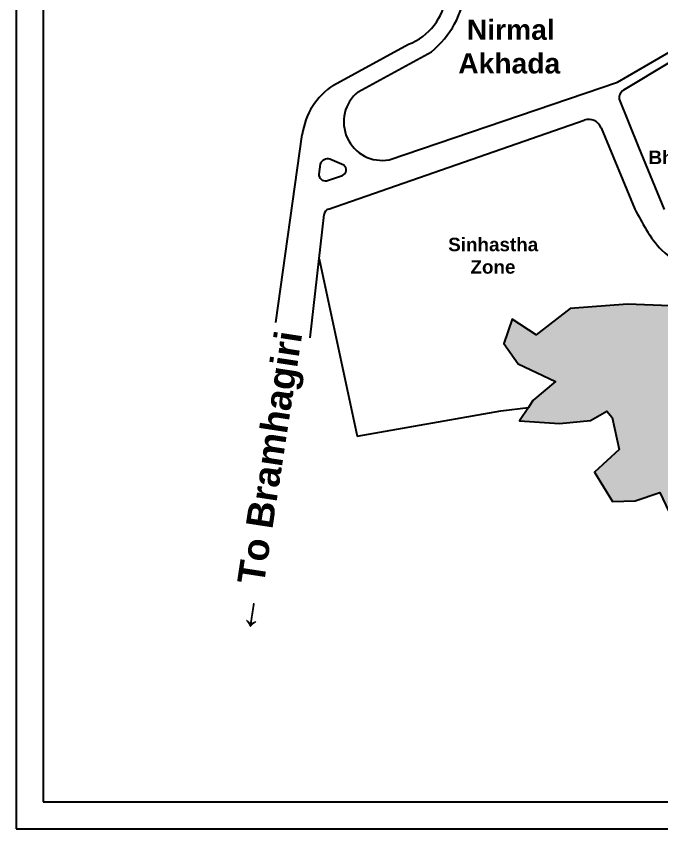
# Model space of a CAD drawing. Header units: metres. Extents: x 125.25 to 127.94, y 109.47 to 110.92.
# Drawn here: x 125.2503 to 125.4898, y 109.4658 to 109.7674 of the extents above; entities that cross this region are included whole.
import ezdxf

# ---------------------------------------------------------------- set-up
doc = ezdxf.new("R2010")
doc.units = ezdxf.units.M
doc.linetypes.add('DASHEDX2', pattern=[38.099999999999994, 25.4, -12.7])
doc.styles.get("Standard").update_dxf_attribs({"font": 'arial.ttf'})

msp = doc.modelspace()

# ---------------------------------------------------------------- hatches: boundary and pattern name
at = {"transparency": 33554508}
h = msp.add_hatch(color=4, dxfattribs=at)
h.dxf.hatch_style = 1
edge = h.paths.add_edge_path()
edge.add_line((125.5206266201505, 109.6370204940717), (125.5137793174066, 109.6513083114039))
edge.add_arc((125.4987825394257, 109.6422405868195), 0.01752503862905829, 31.15903967831189, 76.11138180158832)
edge.add_line((125.5029891656655, 109.6592532666386), (125.4992673059584, 109.6596232178797))
edge.add_line((125.4992673059584, 109.6596232178797), (125.4771785265399, 109.6604965626928))
edge.add_line((125.4771785265399, 109.6604965626928), (125.4557885751044, 109.6588935705102))
edge.add_line((125.4557885751044, 109.6588935705102), (125.4432700709307, 109.6491377397923))
edge.add_line((125.4432700709307, 109.6491377397923), (125.434390237464, 109.654963440934))
edge.add_line((125.434390237464, 109.654963440934), (125.4312629502698, 109.6459285188631))
edge.add_line((125.4312629502698, 109.6459285188631), (125.4365598415828, 109.6383338257725))
edge.add_line((125.4365598415828, 109.6383338257725), (125.4503644369279, 109.6317997606656))
edge.add_line((125.4503644369279, 109.6317997606656), (125.4420147381517, 109.6247182967051))
edge.add_line((125.4420147381517, 109.6247182967051), (125.4404455716504, 109.6221346488754))
edge.add_line((125.4404455716504, 109.6221346488754), (125.437044979657, 109.6171878392269))
edge.add_line((125.437044979657, 109.6171878392269), (125.4518628838487, 109.6162737982377))
edge.add_line((125.4518628838487, 109.6162737982377), (125.4634488994954, 109.6173706484459))
edge.add_line((125.4634488994954, 109.6173706484459), (125.4694858257612, 109.6208440057369))
edge.add_line((125.4694858257612, 109.6208440057369), (125.4713887892292, 109.6184673454835))
edge.add_line((125.4713887892292, 109.6184673454835), (125.4739867655999, 109.6066319636671))
edge.add_line((125.4739867655999, 109.6066319636671), (125.464892847826, 109.5981453756304))
edge.add_line((125.464892847826, 109.5981453756304), (125.4715024020691, 109.5872262813067))
edge.add_line((125.4715024020691, 109.5872262813067), (125.4800222355849, 109.5874935309745))
edge.add_line((125.4800222355849, 109.5874935309745), (125.4890769484436, 109.5906623594045))
edge.add_line((125.4890769484436, 109.5906623594045), (125.4924230977014, 109.5836261471881))
edge.add_line((125.4924230977014, 109.5836261471881), (125.4953454806985, 109.5744809200771))
edge.add_line((125.4953454806985, 109.5744809200771), (125.4943841690688, 109.5695624790132))
edge.add_line((125.4943841690688, 109.5695624790132), (125.5003821484219, 109.5682683372972))
edge.add_line((125.5003821484219, 109.5682683372972), (125.5048640878089, 109.5627355592282))
edge.add_line((125.5048640878089, 109.5627355592282), (125.5079055131654, 109.5545798734926))
edge.add_line((125.5079055131654, 109.5545798734926), (125.5043159930038, 109.5392846491457))
edge.add_line((125.5043159930038, 109.5392846491457), (125.5186966001363, 109.5282219777225))
edge.add_line((125.5186966001363, 109.5282219777225), (125.5298547157486, 109.5335199936271))
edge.add_line((125.5298547157486, 109.5335199936271), (125.5282325220819, 109.5515394684751))
edge.add_line((125.5282325220819, 109.5515394684751), (125.5352373763086, 109.5577272452617))
edge.add_line((125.5352373763086, 109.5577272452617), (125.5528238882662, 109.555566453568))
edge.add_line((125.5528238882662, 109.555566453568), (125.5470558235525, 109.5839761498742))
edge.add_line((125.5470558235525, 109.5839761498742), (125.5206266201505, 109.6370204940717))

# ---------------------------------------------------------------- linework, layer by layer
at = {"color": 18, "true_color": 0x000000}
for p, q in [((125.3680421505358, 109.7418546688226), (125.3958078523106, 109.7570045329625)), ((125.3771828178622, 109.7393773608577), (125.4043812864216, 109.7542472082775)), ((125.4734086245122, 109.7429715890437), (125.4925974596202, 109.7540377965995)), ((125.4757802648286, 109.7400416835792), (125.4928060771676, 109.7503686895885)), ((125.3887172688553, 109.7141273914991), (125.4734086245122, 109.7429715890437)), ((125.4739996837033, 109.7365811194886), (125.4812490666139, 109.7187609642645)), ((125.3661974681131, 109.6957540235935), (125.4610708226564, 109.7288474091127)), ((125.4673365690841, 109.726040819598), (125.47986096796, 109.6958232081437)), ((125.3466866573806, 109.6537277738244), (125.3564528055715, 109.7234944569498)), ((125.4812490666139, 109.7187609642645), (125.4907859989536, 109.6957069555633)), ((125.3593568484526, 109.6480570289878), (125.3645665060389, 109.6938050726981)), ((125.362700259089, 109.6774168272862), (125.3768223321955, 109.6115512235342)), ((125.4300855701607, 109.6208894775726), (125.4404455716504, 109.6221346488754)), ((125.3768223321955, 109.6115512235342), (125.4300855701607, 109.6208894775726))]:
    msp.add_line(p, q, dxfattribs=at)
at = {"color": 18, "linetype": 'DASHEDX2', "true_color": 0x000000}
for points in [[(127.2556200472607, 110.7071924725872), (125.2503302279466, 110.7071924725872), (125.2503302279466, 109.4658067328945), (127.2556200472607, 109.4658067328945)], [(127.2456200472607, 110.6971924725872), (125.2603302279466, 110.6971924725872), (125.2603302279466, 109.4758067328945), (127.2456200472607, 109.4758067328945)]]:
    msp.add_lwpolyline(points, close=True, dxfattribs=at)
at = {"color": 18, "true_color": 0x000000}
msp.add_lwpolyline([(125.3714381193546, 109.7083041837103, 0.5594487539990478), (125.3718719405669, 109.7120875950499), (125.3667055267583, 109.7144128144797, 0.3688904938301389), (125.3631166483022, 109.7125605229658), (125.3625645048714, 109.7087771116262, 0.4772143006280904), (125.3654435038608, 109.7063730698782)], format="xyb", close=True, dxfattribs=at)
msp.add_lwpolyline([(125.4992673059584, 109.6596232178797), (125.4771785265399, 109.6604965626928), (125.4557885751044, 109.6588935705102), (125.4432700709307, 109.6491377397923), (125.434390237464, 109.654963440934), (125.4312629502698, 109.6459285188631), (125.4365598415828, 109.6383338257725), (125.4503644369279, 109.6317997606656), (125.4420147381517, 109.6247182967051), (125.4404455716504, 109.6221346488754), (125.437044979657, 109.6171878392269), (125.4518628838487, 109.6162737982377), (125.4634488994954, 109.6173706484459), (125.4694858257612, 109.6208440057369), (125.4713887892292, 109.6184673454835), (125.4739867655999, 109.6066319636671), (125.464892847826, 109.5981453756304), (125.4715024020691, 109.5872262813067), (125.4800222355849, 109.5874935309745), (125.4890769484436, 109.5906623594045), (125.4924230977014, 109.5836261471881)], dxfattribs=at)
for centre, radius, start, end in [((125.388247366853, 109.7772279844028), 0.02159048235946928, 290.4981277686688, 354.3770307618627), ((125.3822422847412, 109.7813477801297), 0.03499394790710215, 309.2460767390091, 353.5933640535545), ((125.3824735848317, 109.7199074265176), 0.02626685631420552, 123.3269656185478, 172.1511003581776), ((125.3861609091387, 109.7282191333637), 0.01432173745669833, 128.8207212282114, 280.2821149093691), ((125.4773745406427, 109.7370330053306), 0.003404975796594962, 117.9187775906427, 187.626416362069), ((125.4627175960108, 109.7241263777086), 0.005, 22.5127105891337, 109.2296113312831), ((125.3666520341983, 109.693716720604), 0.00208739881104304, 102.5778981031985, 177.5741507547127)]:
    msp.add_arc(centre, radius, start, end, dxfattribs=at)
msp.add_open_spline([(125.47986096796, 109.6958232081437), (125.481215943033, 109.6932754145814), (125.4840695109596, 109.6879097793475), (125.4898085440947, 109.6796305359594), (125.4976438242115, 109.674828995263), (125.5061927223254, 109.6702327673916), (125.5145783434616, 109.668422856421), (125.5208933193392, 109.6664308923409), (125.5234203089138, 109.6653525970451), (125.5235327772311, 109.6653040839667)], degree=3, knots=[0, 0, 0, 0, 0.008674316505925995, 0.0182680492504031, 0.02973264853723192, 0.03575771891181483, 0.0473406471360781, 0.055222248288012, 0.05558998116349007, 0.05558998116349007, 0.05558998116349007, 0.05558998116349007], dxfattribs=at)

# ---------------------------------------------------------------- texts
at = {"color": 18, "true_color": 0x000000, "attachment_point": 1}
for s, insert, char_height in [('\\pi0.054382;{\\fArial|b1|i0|c0|p34;Nirmal\\P\\pi0.051189;Akhada}', (125.363135664154, 109.7661636229262), 0.0075), ('\\pi0.047247;{\\fArial|b1|i0|c0|p34;Bhuvneshwar\\P\\pi0.058692;Mandir}', (125.4376742238737, 109.7175175902718), 0.005), ('\\pi0.053491;{\\fArial|b1|i0|c0|p34;Sinhastha\\P\\pi0.061761;Zone}', (125.3571087726524, 109.6851931856317), 0.005)]:
    msp.add_mtext_dynamic_manual_height_columns(s, width=0.1398733676870165, gutter_width=1.516051577029884, heights=[0], dxfattribs=dict(at, insert=insert, char_height=char_height))
at = {"color": 18, "true_color": 0x000000, "insert": (125.3264665411994, 109.5251996539231), "char_height": 0.009999999999999998, "attachment_point": 1, "rotation": 81.29420737789883}
msp.add_mtext_dynamic_manual_height_columns('\\pi0.013852;{\\fArial|b1|i0|c0|p34;\\H1.0833x;←\\H0.92311x; To Bramhagiri}', width=0.1398733676870165, gutter_width=1.516051577029884, heights=[0], dxfattribs=at)

doc.saveas('drawing.dxf')
